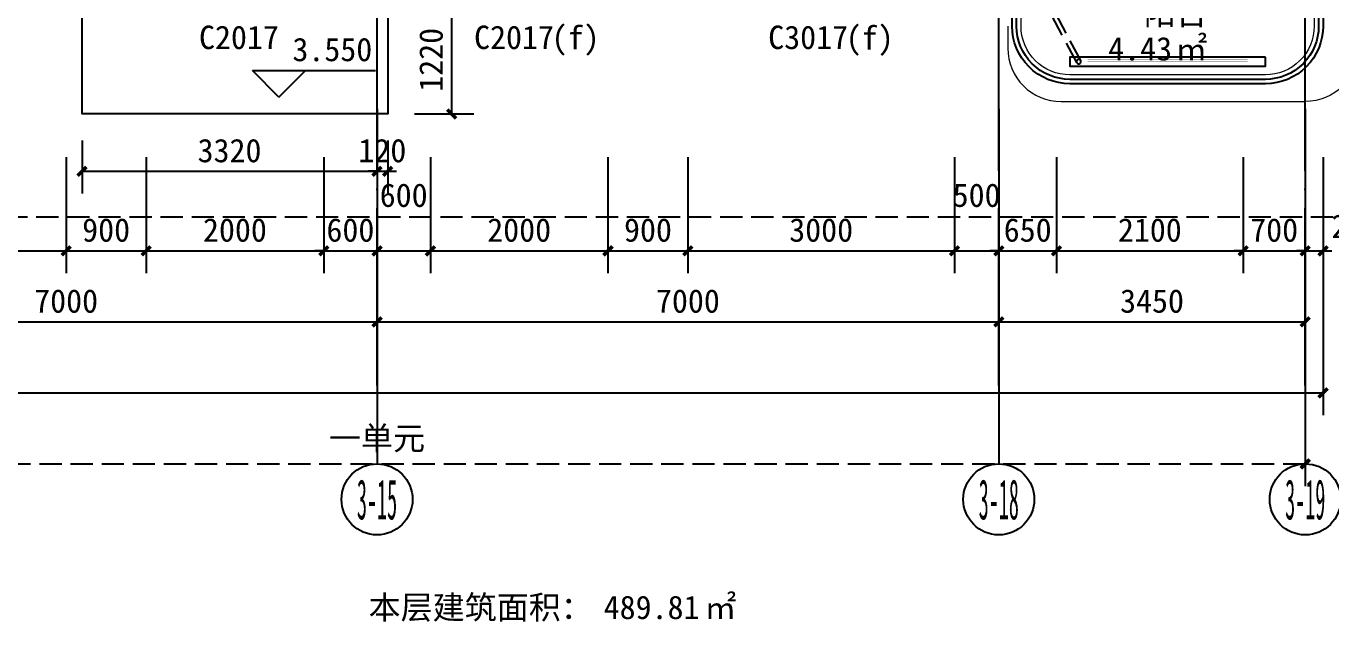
# Model space of a CAD drawing. Extents: x -46233 to 84150, y 109350 to 390860.
# Drawn here: x 35202 to 49892, y 139438 to 146150 of the extents above; entities that cross this region are included whole.
import ezdxf
from ezdxf.enums import TextEntityAlignment as Align

# ---------------------------------------------------------------- set-up
doc = ezdxf.new("R2010")
doc.units = 0
doc.header["$LTSCALE"] = 1000
doc.header["$MEASUREMENT"] = 0
for name, pattern in [('3#-轴线$1$DOTE', [2.42, 2, -0.2, 0.02, -0.2]), ('3#楼二层线脚$0$DASH', [0.35, 0.25, -0.1]), ('3#楼二层线脚$0$DOTE', [2.42, 2, -0.2, 0.02, -0.2]), ('DASH', [0.35, 0.25, -0.1])]:
    doc.linetypes.add(name, pattern=pattern)
doc.layers.get('Defpoints').update_dxf_attribs({"color": 4, "linetype": 'DASH'})
for name, color, linetype in [('120-MC编号-偶反$0$$1$A-ANNO-TEXT', 255, 'Continuous'), ('120-MC编号-偶反$0$$3$A-ANNO-TEXT', 255, 'Continuous'), ('120-MC编号-偶反$0$$5$A-ANNO-TEXT', 255, 'Continuous'), ('125-MC编号-偶反$0$A-ANNO-TEXT', 255, 'Continuous'), ('3#-轴号$0$A-ANNO-AXIS-CIRC', 3, 'Continuous'), ('3#-轴号$0$A-ANNO-AXIS-TEXT', 7, 'Continuous'), ('3#-轴号$0$A-ANNO-DIMS', 3, 'Continuous'), ('3#-轴线$1$A-ANNO-DOTE', 10, '3#-轴线$1$DOTE'), ('3#楼二层线脚$0$1#2#住宅楼 平面图$0$A-00-HX-113-wall-01Y$0$HRAL', 31, 'Continuous'), ('3#楼二层线脚$0$1#2#住宅楼 平面图$0$A-00-HX-113-wall-01Y$0$SUPF', 151, 'Continuous'), ('3#楼二层线脚$0$A-FLOR-OVHD', 171, '3#楼二层线脚$0$DASH'), ('3#楼二层线脚$0$A-FLOR-UNDR', 177, 'Continuous'), ('A-ANNO-DIMS', 3, 'Continuous'), ('A-ANNO-LEVL', 3, 'Continuous'), ('A-ANNO-TEXT', 255, 'Continuous'), ('AXIS_TEXT', 7, 'Continuous')]:
    doc.layers.add(name, color=color, linetype=linetype)
doc.layers.add('3#楼二层线脚$0$1#2#住宅楼 平面图$0$A-00-15-1#-PM-2F$0$00-装饰-看', color=46, linetype='Continuous', lineweight=5)
doc.layers.add('3#楼二层线脚$0$A-00-15-1#-PM-2F$0$00-装饰-看', color=46, linetype='Continuous', lineweight=5)
doc.styles.add('120-MC编号-偶反$0$Standard', font='')
doc.styles.add('125-MC编号-偶反$0$Standard', font='')
doc.styles.add('3#-轴号$0$_TCH_AXIS', font='')
doc.styles.add('3#-轴号$0$_TCH_DIM_T3', font='')
doc.styles.add('_TCH_DIM', font='')
doc.styles.add('_TCH_DIM_T3', font='')
doc.styles.add('COMPLEX', font='COMPLEX')
doc.styles.get("Standard").update_dxf_attribs({"font": ''})
doc.styles.get('120-MC编号-偶反$0$Standard').set_extended_font_data('SimSun')
doc.styles.get('125-MC编号-偶反$0$Standard').set_extended_font_data('SimSun')
doc.styles.get('3#-轴号$0$_TCH_AXIS').set_extended_font_data('SimSun')
doc.styles.get('3#-轴号$0$_TCH_DIM_T3').set_extended_font_data('SimSun')
doc.styles.get('_TCH_DIM').set_extended_font_data('SimSun')
doc.styles.get('_TCH_DIM_T3').set_extended_font_data('SimSun')
doc.styles.get('Standard').set_extended_font_data('SimSun')
doc.dimstyles.new('3#-轴号$0$_TCH_ARCH&&100', dxfattribs={"dimtxt": 264.345992, "dimasz": 100, "dimexe": 250, "dimexo": 300, "dimgap": 100, "dimtad": 1, "dimdec": 0, "dimzin": 0, "dimdsep": 46, "dimtxsty": '3#-轴号$0$_TCH_DIM_T3', "dimblk": '3#-轴号$0$_ArchTick', "dimcen": 0.09, "dimclrt": 7, "dimazin": 2, "dimtfac": 1, "dimtdec": 0, "dimtix": 1, "dimtmove": 2, "dimatfit": 3, "dimfxl": 100, "dimtolj": 1, "dimtzin": 0, "dimarcsym": 0})
doc.dimstyles.new('_TCH_ARCH&&100', dxfattribs={"dimtxt": 264.345992, "dimasz": 100, "dimexe": 250, "dimexo": 300, "dimgap": 100, "dimtad": 1, "dimdec": 0, "dimzin": 0, "dimdsep": 46, "dimtxsty": '_TCH_DIM_T3', "dimblk": 'ARCHTICK', "dimcen": 0.09, "dimclrt": 7, "dimazin": 2, "dimtfac": 1, "dimtdec": 0, "dimtix": 1, "dimtmove": 2, "dimatfit": 3, "dimfxl": 100, "dimtolj": 1, "dimtzin": 0, "dimarcsym": 0})

# ---------------------------------------------------------------- blocks, each defined once
blk = doc.blocks.new('3#-轴线')
at = {"layer": '3#-轴线$1$A-ANNO-DOTE'}
for points in [[(41800, -16100), (41800, 5500)], [(38350, -16100), (38350, -3200)], [(31350, -16100), (31350, -7100)]]:
    blk.add_lwpolyline(points, dxfattribs=at)
blk = doc.blocks.new('_AXISO')
blk.add_circle((0, 0), 0.5)
at = {"layer": 'AXIS_TEXT', "style": 'COMPLEX', "width": 1.041667}
blk.add_attdef('A', text='', height=0.56, dxfattribs=at).set_placement((-0.25, -0.28), (0.25, -0.28), align=Align.FIT)
blk = doc.blocks.new('3#-轴号$0$_ArchTick')
at = {"color": 0, "linetype": 'ByBlock', "const_width": 0.4}
blk.add_lwpolyline([(-0.5, -0.5), (0.5, 0.5)], dxfattribs=at)
blk = doc.blocks.new('*D802')
at = {"layer": '3#-轴号$0$A-ANNO-DIMS', "color": 0, "lineweight": -2, "transparency": 16777216}
for p, q in [((24350, -15882), (24350, -16632)), ((31350, -15882), (31350, -16632)), ((24350, -16382), (31350, -16382))]:
    blk.add_line(p, q, dxfattribs=at)
at = {"layer": 'Defpoints', "color": 0, "transparency": 16777216}
for p in [(24350, -15582), (31350, -15582), (31350, -16382)]:
    blk.add_point(p, dxfattribs=at)
at = {"layer": '3#-轴号$0$A-ANNO-DIMS', "color": 0, "lineweight": -2, "transparency": 16777216, "xscale": 100, "yscale": 100, "zscale": 100, "rotation": 180}
blk.add_blockref('3#-轴号$0$_ArchTick', (24350, -16382), dxfattribs=at)
at = {"layer": '3#-轴号$0$A-ANNO-DIMS', "color": 0, "lineweight": -2, "transparency": 16777216, "xscale": 100, "yscale": 100, "zscale": 100}
blk.add_blockref('3#-轴号$0$_ArchTick', (31350, -16382), dxfattribs=at)
at = {"layer": '3#-轴号$0$A-ANNO-DIMS', "color": 7, "transparency": 16777216, "insert": (27850, -16149), "char_height": 264.3, "attachment_point": 5, "style": '3#-轴号$0$_TCH_DIM_T3'}
blk.add_mtext('\\A1;7000', dxfattribs=at)
blk = doc.blocks.new('*D803')
at = {"layer": '3#-轴号$0$A-ANNO-DIMS', "color": 0, "lineweight": -2, "transparency": 16777216}
for p, q in [((31350, -15882), (31350, -16632)), ((38350, -15882), (38350, -16632)), ((31350, -16382), (38350, -16382))]:
    blk.add_line(p, q, dxfattribs=at)
at = {"layer": 'Defpoints', "color": 0, "transparency": 16777216}
for p in [(31350, -15582), (38350, -15582), (38350, -16382)]:
    blk.add_point(p, dxfattribs=at)
at = {"layer": '3#-轴号$0$A-ANNO-DIMS', "color": 0, "lineweight": -2, "transparency": 16777216, "xscale": 100, "yscale": 100, "zscale": 100, "rotation": 180}
blk.add_blockref('3#-轴号$0$_ArchTick', (31350, -16382), dxfattribs=at)
at = {"layer": '3#-轴号$0$A-ANNO-DIMS', "color": 0, "lineweight": -2, "transparency": 16777216, "xscale": 100, "yscale": 100, "zscale": 100}
blk.add_blockref('3#-轴号$0$_ArchTick', (38350, -16382), dxfattribs=at)
at = {"layer": '3#-轴号$0$A-ANNO-DIMS', "color": 7, "transparency": 16777216, "insert": (34850, -16149), "char_height": 264.3, "attachment_point": 5, "style": '3#-轴号$0$_TCH_DIM_T3'}
blk.add_mtext('\\A1;7000', dxfattribs=at)
blk = doc.blocks.new('*D804')
at = {"layer": '3#-轴号$0$A-ANNO-DIMS', "color": 0, "lineweight": -2, "transparency": 16777216}
for p, q in [((38350, -15882), (38350, -16632)), ((41800, -15882), (41800, -16632)), ((38350, -16382), (41800, -16382))]:
    blk.add_line(p, q, dxfattribs=at)
at = {"layer": 'Defpoints', "color": 0, "transparency": 16777216}
for p in [(38350, -15582), (41800, -15582), (41800, -16382)]:
    blk.add_point(p, dxfattribs=at)
at = {"layer": '3#-轴号$0$A-ANNO-DIMS', "color": 0, "lineweight": -2, "transparency": 16777216, "xscale": 100, "yscale": 100, "zscale": 100, "rotation": 180}
blk.add_blockref('3#-轴号$0$_ArchTick', (38350, -16382), dxfattribs=at)
at = {"layer": '3#-轴号$0$A-ANNO-DIMS', "color": 0, "lineweight": -2, "transparency": 16777216, "xscale": 100, "yscale": 100, "zscale": 100}
blk.add_blockref('3#-轴号$0$_ArchTick', (41800, -16382), dxfattribs=at)
at = {"layer": '3#-轴号$0$A-ANNO-DIMS', "color": 7, "transparency": 16777216, "insert": (40075, -16149), "char_height": 264.3, "attachment_point": 5, "style": '3#-轴号$0$_TCH_DIM_T3'}
blk.add_mtext('\\A1;3450', dxfattribs=at)
blk = doc.blocks.new('120-MC编号-偶反')
at = {"layer": '120-MC编号-偶反$0$$1$A-ANNO-TEXT', "color": 2, "style": '120-MC编号-偶反$0$Standard'}
for s, p in [('MLC1823', (-8683, 7623, 0)), ('C1214', (-5909, 7623, 0)), ('C1517', (-3708, 7623, 0)), ('C0414', (-10321, 2328, 0)), ('MLC2123', (-9284, -4542, 0)), ('C3017', (-5315, -5209, 0)), ('C2017', (-2004, -5209, 0))]:
    blk.add_text(s, height=264.3, dxfattribs=at).set_placement(p)
blk.add_text('C0714', height=264.3, rotation=90, dxfattribs=at).set_placement((-9846, 2916, 0))
at = {"layer": '120-MC编号-偶反$0$$3$A-ANNO-TEXT', "color": 2, "style": '120-MC编号-偶反$0$Standard'}
blk.add_text('HM1123', height=264.3, dxfattribs=at).set_placement((-2587, 1888))
for s, p in [('M1023', (-3184, -647)), ('M0823', (-2041, -1335))]:
    blk.add_text(s, height=264.3, rotation=90, dxfattribs=at).set_placement(p)
at = {"layer": '120-MC编号-偶反$0$$5$A-ANNO-TEXT', "color": 2, "style": '120-MC编号-偶反$0$Standard'}
for s, p in [('M1023', (-7840, 3498)), ('TLM2223', (-6273, 3498)), ('M1023', (-4248, 3498)), ('M0923', (-8869, -106))]:
    blk.add_text(s, height=264.3, dxfattribs=at).set_placement(p)
for s, p in [('M0923', (-7557, 2496)), ('M1023', (-6444, -886))]:
    blk.add_text(s, height=264.3, rotation=90, dxfattribs=at).set_placement(p)
blk = doc.blocks.new('*U240')
at = {"layer": '3#楼二层线脚$0$A-FLOR-UNDR'}
blk.add_lwpolyline([(0, 0), (2200, 0), (2200, -100), (0, -100)], close=True, dxfattribs=at)
at = {"layer": '3#楼二层线脚$0$A-FLOR-UNDR', "const_width": 2}
for points in [[(200, -30), (2000, -30)], [(200, -50), (2000, -50)], [(2000, -70), (200, -70)]]:
    blk.add_lwpolyline(points, dxfattribs=at)
blk = doc.blocks.new('3#楼二层线脚')
at = {"layer": '3#楼二层线脚$0$1#2#住宅楼 平面图$0$A-00-15-1#-PM-2F$0$00-装饰-看'}
for points in [[(-10550, -4300), (-10551, -4950, 0.414245), (-10001, -5500), (-7800, -5500, 0.414214), (-7250, -4950), (-7250, -4300)], [(-7101, -4950), (-7101, -5200, -0.414214), (-7701, -5800), (-9678, -5800)]]:
    blk.add_lwpolyline(points, format="xyb", dxfattribs=at)
at = {"layer": '3#楼二层线脚$0$1#2#住宅楼 平面图$0$A-00-HX-113-wall-01Y$0$HRAL'}
blk.add_lwpolyline([(-120, -4850), (-120, -5940), (3320, -5940), (3320, -4850)], dxfattribs=at)
at = {"layer": '3#楼二层线脚$0$1#2#住宅楼 平面图$0$A-00-HX-113-wall-01Y$0$SUPF'}
for points in [[(-10650, -4300), (-10651, -4950, 0.414245), (-10001, -5600), (-7800, -5600, 0.414214), (-7150, -4950), (-7150, -4300)], [(-10600, -4300), (-10601, -4950, 0.414245), (-10001, -5550), (-7800, -5550, 0.414214), (-7200, -4950), (-7200, -4300)]]:
    blk.add_lwpolyline(points, format="xyb", dxfattribs=at)
at = {"layer": '3#楼二层线脚$0$A-00-15-1#-PM-2F$0$00-装饰-看', "linetype": 'ByBlock'}
blk.add_line((-9677, -5800), (-10450, -5800), dxfattribs=at)
blk.add_arc((-10450, -5200), 600, 179.9996, 270, dxfattribs=at)
at = {"layer": '3#楼二层线脚$0$A-FLOR-OVHD'}
for points in [[(-7922, -5338), (-7466, -4475), (-7043, -4475)], [(-7878, -5362), (-7436, -4525), (-7043, -4525)]]:
    blk.add_lwpolyline(points, dxfattribs=at)
blk.add_circle((-7900, -5350), 25, dxfattribs=at)
at = {"linetype": '3#楼二层线脚$0$DOTE'}
blk.add_blockref('*U240', (-10001, -5300), dxfattribs=at)
blk = doc.blocks.new('125-MC编号-偶反')
at = {"layer": '125-MC编号-偶反$0$A-ANNO-TEXT', "color": 2, "style": '125-MC编号-偶反$0$Standard'}
for s, p in [('C1517', (2885, 7623, 0)), ('C1214', (5276, 7623, 0)), ('MLC2123', (7975, 7623, 0)), ('M1023', (3546, 3498)), ('TLM2323', (4968, 3498)), ('M1023', (7250, 3498)), ('HM1123', (1457, 1888)), ('M0923', (7950, 96)), ('MLC2123', (7986, -4542, 0)), ('C2017', (1093, -5209, 0)), ('C3017', (4404, -5209, 0))]:
    blk.add_text(s, height=264.3, dxfattribs=at).set_placement(p)
for s, p in [('C0714', (11237, 3125, 0)), ('M0923', (8241, 2496)), ('C0714', (11237, 1100, 0)), ('M1023', (3534, -647)), ('M1023', (6903, -647)), ('M0823', (2391, -1335))]:
    blk.add_text(s, height=264.3, rotation=90, dxfattribs=at).set_placement(p)
blk = doc.blocks.new('gertgft')
at = {"layer": 'A-ANNO-TEXT', "color": 1}
for p in [(-1207, -523), (-8485, -1213), (-5173, -1215)]:
    blk.add_text('(f)', height=264.3, dxfattribs=at).set_placement(p)
blk = doc.blocks.new('bhgbgf')
for name, p in [('125-MC编号-偶反', (0, 0)), ('gertgft', (10450, -4000))]:
    blk.add_blockref(name, p)
blk = doc.blocks.new('_ArchTick')
at = {"color": 0, "linetype": 'ByBlock', "const_width": 0.4}
blk.add_lwpolyline([(-0.5, -0.5), (0.5, 0.5)], dxfattribs=at)
blk = doc.blocks.new('*D270')
at = {"layer": 'A-ANNO-DIMS', "color": 0, "lineweight": -2, "transparency": 16777216}
for p, q in [((35832, 144860), (35832, 144264)), ((39153, 144860), (39153, 144264)), ((35832, 144514), (39153, 144514))]:
    blk.add_line(p, q, dxfattribs=at)
at = {"layer": 'Defpoints', "color": 0, "transparency": 16777216}
for p in [(35832, 145160), (39153, 145160), (39153, 144514)]:
    blk.add_point(p, dxfattribs=at)
at = {"layer": 'A-ANNO-DIMS', "color": 0, "lineweight": -2, "transparency": 16777216, "xscale": 100, "yscale": 100, "zscale": 100, "rotation": 180}
blk.add_blockref('_ArchTick', (35832, 144514), dxfattribs=at)
at = {"layer": 'A-ANNO-DIMS', "color": 0, "lineweight": -2, "transparency": 16777216, "xscale": 100, "yscale": 100, "zscale": 100}
blk.add_blockref('_ArchTick', (39153, 144514), dxfattribs=at)
at = {"layer": 'A-ANNO-DIMS', "color": 7, "transparency": 16777216, "insert": (37492, 144746), "char_height": 264.3, "attachment_point": 5, "style": '_TCH_DIM_T3'}
blk.add_mtext('\\A1;3320', dxfattribs=at)
blk = doc.blocks.new('*D271')
at = {"layer": 'A-ANNO-DIMS', "color": 0, "lineweight": -2, "transparency": 16777216}
for p, q in [((39153, 144860), (39153, 144264)), ((39273, 144860), (39273, 144264)), ((39153, 144514), (39053, 144514)), ((39153, 144514), (39273, 144514)), ((39273, 144514), (39373, 144514))]:
    blk.add_line(p, q, dxfattribs=at)
at = {"layer": 'Defpoints', "color": 0, "transparency": 16777216}
for p in [(39153, 145160), (39273, 145160), (39273, 144514)]:
    blk.add_point(p, dxfattribs=at)
at = {"layer": 'A-ANNO-DIMS', "color": 0, "lineweight": -2, "transparency": 16777216, "xscale": 100, "yscale": 100, "zscale": 100}
blk.add_blockref('_ArchTick', (39153, 144514), dxfattribs=at)
at = {"layer": 'A-ANNO-DIMS', "color": 0, "lineweight": -2, "transparency": 16777216, "xscale": 100, "yscale": 100, "zscale": 100, "rotation": 180}
blk.add_blockref('_ArchTick', (39273, 144514), dxfattribs=at)
at = {"layer": 'A-ANNO-DIMS', "color": 7, "transparency": 16777216, "insert": (39213, 144746), "char_height": 264.3, "attachment_point": 5, "style": '_TCH_DIM_T3'}
blk.add_mtext('\\A1;120', dxfattribs=at)
blk = doc.blocks.new('*D272')
at = {"layer": 'A-ANNO-DIMS', "color": 0, "lineweight": -2, "transparency": 16777216}
for p, q in [((39573, 146380), (40244, 146380)), ((39994, 145160), (39994, 146380)), ((39573, 145160), (40244, 145160))]:
    blk.add_line(p, q, dxfattribs=at)
at = {"layer": 'Defpoints', "color": 0, "transparency": 16777216}
for p in [(39273, 146380), (39994, 146380), (39273, 145160)]:
    blk.add_point(p, dxfattribs=at)
at = {"layer": 'A-ANNO-DIMS', "color": 0, "lineweight": -2, "transparency": 16777216, "xscale": 100, "yscale": 100, "zscale": 100}
for p, rotation in [((39994, 146380), 90), ((39994, 145160), 270)]:
    blk.add_blockref('_ArchTick', p, dxfattribs=dict(at, rotation=rotation))
at = {"layer": 'A-ANNO-DIMS', "color": 7, "transparency": 16777216, "insert": (39762, 145770), "char_height": 264.3, "attachment_point": 5, "rotation": 90, "style": '_TCH_DIM_T3'}
blk.add_mtext('\\A1;1220', dxfattribs=at)
blk = doc.blocks.new('*D323')
at = {"layer": 'A-ANNO-DIMS', "color": 0, "linetype": 'DASH', "lineweight": -2, "transparency": 16777216}
for p, q in [((28703, 142252), (28703, 140968)), ((49603, 142252), (49603, 140968)), ((28703, 141218), (49603, 141218))]:
    blk.add_line(p, q, dxfattribs=at)
at = {"layer": 'Defpoints', "color": 0, "linetype": 'DASH', "transparency": 16777216}
for p in [(28703, 142552), (49603, 142552), (49603, 141218)]:
    blk.add_point(p, dxfattribs=at)
at = {"layer": 'A-ANNO-DIMS', "color": 0, "linetype": 'DASH', "lineweight": -2, "transparency": 16777216, "xscale": 100, "yscale": 100, "zscale": 100, "rotation": 180}
blk.add_blockref('_ArchTick', (28703, 141218), dxfattribs=at)
at = {"layer": 'A-ANNO-DIMS', "color": 0, "linetype": 'DASH', "lineweight": -2, "transparency": 16777216, "xscale": 100, "yscale": 100, "zscale": 100}
blk.add_blockref('_ArchTick', (49603, 141218), dxfattribs=at)
at = {"layer": 'A-ANNO-DIMS', "color": 7, "linetype": 'DASH', "transparency": 16777216, "insert": (39153, 141493), "char_height": 264.3, "attachment_point": 5, "style": '_TCH_DIM_T3'}
blk.add_mtext('\\A1;一单元', dxfattribs=at)
blk = doc.blocks.new('*D677')
at = {"layer": 'A-ANNO-DIMS', "color": 0, "lineweight": -2, "transparency": 16777216}
for p, q in [((7603, 144674), (7603, 141768)), ((49803, 144674), (49803, 141768)), ((7603, 142018), (49803, 142018))]:
    blk.add_line(p, q, dxfattribs=at)
at = {"layer": 'Defpoints', "color": 0, "transparency": 16777216}
for p in [(7603, 144974), (49803, 144974), (49803, 142018)]:
    blk.add_point(p, dxfattribs=at)
at = {"layer": 'A-ANNO-DIMS', "color": 0, "lineweight": -2, "transparency": 16777216, "xscale": 100, "yscale": 100, "zscale": 100, "rotation": 180}
blk.add_blockref('_ArchTick', (7603, 142018), dxfattribs=at)
at = {"layer": 'A-ANNO-DIMS', "color": 0, "lineweight": -2, "transparency": 16777216, "xscale": 100, "yscale": 100, "zscale": 100}
blk.add_blockref('_ArchTick', (49803, 142018), dxfattribs=at)
at = {"layer": 'A-ANNO-DIMS', "color": 7, "transparency": 16777216, "insert": (28703, 142251), "char_height": 264.3, "attachment_point": 5, "style": '_TCH_DIM_T3'}
blk.add_mtext('\\A1;42200', dxfattribs=at)
blk = doc.blocks.new('*D699')
at = {"layer": 'A-ANNO-DIMS', "color": 0, "lineweight": -2, "transparency": 16777216}
for p, q in [((32653, 144674), (32653, 143368)), ((35653, 144674), (35653, 143368)), ((32653, 143618), (35653, 143618))]:
    blk.add_line(p, q, dxfattribs=at)
at = {"layer": 'Defpoints', "color": 0, "transparency": 16777216}
for p in [(32653, 144974), (35653, 144974), (35653, 143618)]:
    blk.add_point(p, dxfattribs=at)
at = {"layer": 'A-ANNO-DIMS', "color": 0, "lineweight": -2, "transparency": 16777216, "xscale": 100, "yscale": 100, "zscale": 100, "rotation": 180}
blk.add_blockref('_ArchTick', (32653, 143618), dxfattribs=at)
at = {"layer": 'A-ANNO-DIMS', "color": 0, "lineweight": -2, "transparency": 16777216, "xscale": 100, "yscale": 100, "zscale": 100}
blk.add_blockref('_ArchTick', (35653, 143618), dxfattribs=at)
at = {"layer": 'A-ANNO-DIMS', "color": 7, "transparency": 16777216, "insert": (34153, 143851), "char_height": 264.3, "attachment_point": 5, "style": '_TCH_DIM_T3'}
blk.add_mtext('\\A1;3000', dxfattribs=at)
blk = doc.blocks.new('*D700')
at = {"layer": 'A-ANNO-DIMS', "color": 0, "lineweight": -2, "transparency": 16777216}
for p, q in [((35653, 144674), (35653, 143368)), ((36553, 144674), (36553, 143368)), ((35653, 143618), (36553, 143618))]:
    blk.add_line(p, q, dxfattribs=at)
at = {"layer": 'Defpoints', "color": 0, "transparency": 16777216}
for p in [(35653, 144974), (36553, 144974), (36553, 143618)]:
    blk.add_point(p, dxfattribs=at)
at = {"layer": 'A-ANNO-DIMS', "color": 0, "lineweight": -2, "transparency": 16777216, "xscale": 100, "yscale": 100, "zscale": 100, "rotation": 180}
blk.add_blockref('_ArchTick', (35653, 143618), dxfattribs=at)
at = {"layer": 'A-ANNO-DIMS', "color": 0, "lineweight": -2, "transparency": 16777216, "xscale": 100, "yscale": 100, "zscale": 100}
blk.add_blockref('_ArchTick', (36553, 143618), dxfattribs=at)
at = {"layer": 'A-ANNO-DIMS', "color": 7, "transparency": 16777216, "insert": (36103, 143851), "char_height": 264.3, "attachment_point": 5, "style": '_TCH_DIM_T3'}
blk.add_mtext('\\A1;900', dxfattribs=at)
blk = doc.blocks.new('*D701')
at = {"layer": 'A-ANNO-DIMS', "color": 0, "lineweight": -2, "transparency": 16777216}
for p, q in [((36553, 144674), (36553, 143368)), ((38553, 144674), (38553, 143368)), ((36553, 143618), (38553, 143618))]:
    blk.add_line(p, q, dxfattribs=at)
at = {"layer": 'Defpoints', "color": 0, "transparency": 16777216}
for p in [(36553, 144974), (38553, 144974), (38553, 143618)]:
    blk.add_point(p, dxfattribs=at)
at = {"layer": 'A-ANNO-DIMS', "color": 0, "lineweight": -2, "transparency": 16777216, "xscale": 100, "yscale": 100, "zscale": 100, "rotation": 180}
blk.add_blockref('_ArchTick', (36553, 143618), dxfattribs=at)
at = {"layer": 'A-ANNO-DIMS', "color": 0, "lineweight": -2, "transparency": 16777216, "xscale": 100, "yscale": 100, "zscale": 100}
blk.add_blockref('_ArchTick', (38553, 143618), dxfattribs=at)
at = {"layer": 'A-ANNO-DIMS', "color": 7, "transparency": 16777216, "insert": (37553, 143851), "char_height": 264.3, "attachment_point": 5, "style": '_TCH_DIM_T3'}
blk.add_mtext('\\A1;2000', dxfattribs=at)
blk = doc.blocks.new('*D702')
at = {"layer": 'A-ANNO-DIMS', "color": 0, "lineweight": -2, "transparency": 16777216}
for p, q in [((38553, 144674), (38553, 143368)), ((39153, 144674), (39153, 143368)), ((38553, 143618), (38453, 143618)), ((38553, 143618), (39153, 143618)), ((39153, 143618), (39253, 143618))]:
    blk.add_line(p, q, dxfattribs=at)
at = {"layer": 'Defpoints', "color": 0, "transparency": 16777216}
for p in [(38553, 144974), (39153, 144974), (39153, 143618)]:
    blk.add_point(p, dxfattribs=at)
at = {"layer": 'A-ANNO-DIMS', "color": 0, "lineweight": -2, "transparency": 16777216, "xscale": 100, "yscale": 100, "zscale": 100}
blk.add_blockref('_ArchTick', (38553, 143618), dxfattribs=at)
at = {"layer": 'A-ANNO-DIMS', "color": 0, "lineweight": -2, "transparency": 16777216, "xscale": 100, "yscale": 100, "zscale": 100, "rotation": 180}
blk.add_blockref('_ArchTick', (39153, 143618), dxfattribs=at)
at = {"layer": 'A-ANNO-DIMS', "color": 7, "transparency": 16777216, "insert": (38853, 143851), "char_height": 264.3, "attachment_point": 5, "style": '_TCH_DIM_T3'}
blk.add_mtext('\\A1;600', dxfattribs=at)
blk = doc.blocks.new('*D703')
at = {"layer": 'A-ANNO-DIMS', "color": 0, "lineweight": -2, "transparency": 16777216}
for p, q in [((39153, 144674), (39153, 143368)), ((39753, 144674), (39753, 143368)), ((39153, 143618), (39753, 143618))]:
    blk.add_line(p, q, dxfattribs=at)
at = {"layer": 'Defpoints', "color": 0, "transparency": 16777216}
for p in [(39153, 144974), (39753, 144974), (39753, 143618)]:
    blk.add_point(p, dxfattribs=at)
at = {"layer": 'A-ANNO-DIMS', "color": 0, "lineweight": -2, "transparency": 16777216, "xscale": 100, "yscale": 100, "zscale": 100, "rotation": 180}
blk.add_blockref('_ArchTick', (39153, 143618), dxfattribs=at)
at = {"layer": 'A-ANNO-DIMS', "color": 0, "lineweight": -2, "transparency": 16777216, "xscale": 100, "yscale": 100, "zscale": 100}
blk.add_blockref('_ArchTick', (39753, 143618), dxfattribs=at)
at = {"layer": 'A-ANNO-DIMS', "color": 7, "transparency": 16777216, "insert": (39453, 144243), "char_height": 264.3, "attachment_point": 5, "style": '_TCH_DIM_T3'}
blk.add_mtext('\\A1;600', dxfattribs=at)
blk = doc.blocks.new('*D704')
at = {"layer": 'A-ANNO-DIMS', "color": 0, "lineweight": -2, "transparency": 16777216}
for p, q in [((39753, 144674), (39753, 143368)), ((41753, 144674), (41753, 143368)), ((39753, 143618), (41753, 143618))]:
    blk.add_line(p, q, dxfattribs=at)
at = {"layer": 'Defpoints', "color": 0, "transparency": 16777216}
for p in [(39753, 144974), (41753, 144974), (41753, 143618)]:
    blk.add_point(p, dxfattribs=at)
at = {"layer": 'A-ANNO-DIMS', "color": 0, "lineweight": -2, "transparency": 16777216, "xscale": 100, "yscale": 100, "zscale": 100, "rotation": 180}
blk.add_blockref('_ArchTick', (39753, 143618), dxfattribs=at)
at = {"layer": 'A-ANNO-DIMS', "color": 0, "lineweight": -2, "transparency": 16777216, "xscale": 100, "yscale": 100, "zscale": 100}
blk.add_blockref('_ArchTick', (41753, 143618), dxfattribs=at)
at = {"layer": 'A-ANNO-DIMS', "color": 7, "transparency": 16777216, "insert": (40753, 143851), "char_height": 264.3, "attachment_point": 5, "style": '_TCH_DIM_T3'}
blk.add_mtext('\\A1;2000', dxfattribs=at)
blk = doc.blocks.new('*D705')
at = {"layer": 'A-ANNO-DIMS', "color": 0, "lineweight": -2, "transparency": 16777216}
for p, q in [((41753, 144674), (41753, 143368)), ((42653, 144674), (42653, 143368)), ((41753, 143618), (42653, 143618))]:
    blk.add_line(p, q, dxfattribs=at)
at = {"layer": 'Defpoints', "color": 0, "transparency": 16777216}
for p in [(41753, 144974), (42653, 144974), (42653, 143618)]:
    blk.add_point(p, dxfattribs=at)
at = {"layer": 'A-ANNO-DIMS', "color": 0, "lineweight": -2, "transparency": 16777216, "xscale": 100, "yscale": 100, "zscale": 100, "rotation": 180}
blk.add_blockref('_ArchTick', (41753, 143618), dxfattribs=at)
at = {"layer": 'A-ANNO-DIMS', "color": 0, "lineweight": -2, "transparency": 16777216, "xscale": 100, "yscale": 100, "zscale": 100}
blk.add_blockref('_ArchTick', (42653, 143618), dxfattribs=at)
at = {"layer": 'A-ANNO-DIMS', "color": 7, "transparency": 16777216, "insert": (42203, 143851), "char_height": 264.3, "attachment_point": 5, "style": '_TCH_DIM_T3'}
blk.add_mtext('\\A1;900', dxfattribs=at)
blk = doc.blocks.new('*D706')
at = {"layer": 'A-ANNO-DIMS', "color": 0, "lineweight": -2, "transparency": 16777216}
for p, q in [((42653, 144674), (42653, 143368)), ((45653, 144674), (45653, 143368)), ((42653, 143618), (45653, 143618))]:
    blk.add_line(p, q, dxfattribs=at)
at = {"layer": 'Defpoints', "color": 0, "transparency": 16777216}
for p in [(42653, 144974), (45653, 144974), (45653, 143618)]:
    blk.add_point(p, dxfattribs=at)
at = {"layer": 'A-ANNO-DIMS', "color": 0, "lineweight": -2, "transparency": 16777216, "xscale": 100, "yscale": 100, "zscale": 100, "rotation": 180}
blk.add_blockref('_ArchTick', (42653, 143618), dxfattribs=at)
at = {"layer": 'A-ANNO-DIMS', "color": 0, "lineweight": -2, "transparency": 16777216, "xscale": 100, "yscale": 100, "zscale": 100}
blk.add_blockref('_ArchTick', (45653, 143618), dxfattribs=at)
at = {"layer": 'A-ANNO-DIMS', "color": 7, "transparency": 16777216, "insert": (44153, 143851), "char_height": 264.3, "attachment_point": 5, "style": '_TCH_DIM_T3'}
blk.add_mtext('\\A1;3000', dxfattribs=at)
blk = doc.blocks.new('*D707')
at = {"layer": 'A-ANNO-DIMS', "color": 0, "lineweight": -2, "transparency": 16777216}
for p, q in [((45653, 144674), (45653, 143368)), ((46153, 144674), (46153, 143368)), ((45653, 143618), (46153, 143618))]:
    blk.add_line(p, q, dxfattribs=at)
at = {"layer": 'Defpoints', "color": 0, "transparency": 16777216}
for p in [(45653, 144974), (46153, 144974), (46153, 143618)]:
    blk.add_point(p, dxfattribs=at)
at = {"layer": 'A-ANNO-DIMS', "color": 0, "lineweight": -2, "transparency": 16777216, "xscale": 100, "yscale": 100, "zscale": 100, "rotation": 180}
blk.add_blockref('_ArchTick', (45653, 143618), dxfattribs=at)
at = {"layer": 'A-ANNO-DIMS', "color": 0, "lineweight": -2, "transparency": 16777216, "xscale": 100, "yscale": 100, "zscale": 100}
blk.add_blockref('_ArchTick', (46153, 143618), dxfattribs=at)
at = {"layer": 'A-ANNO-DIMS', "color": 7, "transparency": 16777216, "insert": (45903, 144243), "char_height": 264.3, "attachment_point": 5, "style": '_TCH_DIM_T3'}
blk.add_mtext('\\A1;500', dxfattribs=at)
blk = doc.blocks.new('*D708')
at = {"layer": 'A-ANNO-DIMS', "color": 0, "lineweight": -2, "transparency": 16777216}
for p, q in [((46153, 144674), (46153, 143368)), ((46803, 144674), (46803, 143368)), ((46153, 143618), (46053, 143618)), ((46153, 143618), (46803, 143618)), ((46803, 143618), (46903, 143618))]:
    blk.add_line(p, q, dxfattribs=at)
at = {"layer": 'Defpoints', "color": 0, "transparency": 16777216}
for p in [(46153, 144974), (46803, 144974), (46803, 143618)]:
    blk.add_point(p, dxfattribs=at)
at = {"layer": 'A-ANNO-DIMS', "color": 0, "lineweight": -2, "transparency": 16777216, "xscale": 100, "yscale": 100, "zscale": 100}
blk.add_blockref('_ArchTick', (46153, 143618), dxfattribs=at)
at = {"layer": 'A-ANNO-DIMS', "color": 0, "lineweight": -2, "transparency": 16777216, "xscale": 100, "yscale": 100, "zscale": 100, "rotation": 180}
blk.add_blockref('_ArchTick', (46803, 143618), dxfattribs=at)
at = {"layer": 'A-ANNO-DIMS', "color": 7, "transparency": 16777216, "insert": (46478, 143851), "char_height": 264.3, "attachment_point": 5, "style": '_TCH_DIM_T3'}
blk.add_mtext('\\A1;650', dxfattribs=at)
blk = doc.blocks.new('*D709')
at = {"layer": 'A-ANNO-DIMS', "color": 0, "lineweight": -2, "transparency": 16777216}
for p, q in [((46803, 144674), (46803, 143368)), ((48903, 144674), (48903, 143368)), ((46803, 143618), (48903, 143618))]:
    blk.add_line(p, q, dxfattribs=at)
at = {"layer": 'Defpoints', "color": 0, "transparency": 16777216}
for p in [(46803, 144974), (48903, 144974), (48903, 143618)]:
    blk.add_point(p, dxfattribs=at)
at = {"layer": 'A-ANNO-DIMS', "color": 0, "lineweight": -2, "transparency": 16777216, "xscale": 100, "yscale": 100, "zscale": 100, "rotation": 180}
blk.add_blockref('_ArchTick', (46803, 143618), dxfattribs=at)
at = {"layer": 'A-ANNO-DIMS', "color": 0, "lineweight": -2, "transparency": 16777216, "xscale": 100, "yscale": 100, "zscale": 100}
blk.add_blockref('_ArchTick', (48903, 143618), dxfattribs=at)
at = {"layer": 'A-ANNO-DIMS', "color": 7, "transparency": 16777216, "insert": (47853, 143851), "char_height": 264.3, "attachment_point": 5, "style": '_TCH_DIM_T3'}
blk.add_mtext('\\A1;2100', dxfattribs=at)
blk = doc.blocks.new('*D710')
at = {"layer": 'A-ANNO-DIMS', "color": 0, "lineweight": -2, "transparency": 16777216}
for p, q in [((48903, 144674), (48903, 143368)), ((49603, 144674), (49603, 143368)), ((48903, 143618), (48803, 143618)), ((48903, 143618), (49603, 143618)), ((49603, 143618), (49703, 143618))]:
    blk.add_line(p, q, dxfattribs=at)
at = {"layer": 'Defpoints', "color": 0, "transparency": 16777216}
for p in [(48903, 144974), (49603, 144974), (49603, 143618)]:
    blk.add_point(p, dxfattribs=at)
at = {"layer": 'A-ANNO-DIMS', "color": 0, "lineweight": -2, "transparency": 16777216, "xscale": 100, "yscale": 100, "zscale": 100}
blk.add_blockref('_ArchTick', (48903, 143618), dxfattribs=at)
at = {"layer": 'A-ANNO-DIMS', "color": 0, "lineweight": -2, "transparency": 16777216, "xscale": 100, "yscale": 100, "zscale": 100, "rotation": 180}
blk.add_blockref('_ArchTick', (49603, 143618), dxfattribs=at)
at = {"layer": 'A-ANNO-DIMS', "color": 7, "transparency": 16777216, "insert": (49253, 143851), "char_height": 264.3, "attachment_point": 5, "style": '_TCH_DIM_T3'}
blk.add_mtext('\\A1;700', dxfattribs=at)
blk = doc.blocks.new('*D711')
at = {"layer": 'A-ANNO-DIMS', "color": 0, "lineweight": -2, "transparency": 16777216}
for p, q in [((49603, 144674), (49603, 143368)), ((49803, 144674), (49803, 143368)), ((49603, 143618), (49503, 143618)), ((49603, 143618), (49803, 143618)), ((49803, 143618), (49903, 143618))]:
    blk.add_line(p, q, dxfattribs=at)
at = {"layer": 'Defpoints', "color": 0, "transparency": 16777216}
for p in [(49603, 144974), (49803, 144974), (49803, 143618)]:
    blk.add_point(p, dxfattribs=at)
at = {"layer": 'A-ANNO-DIMS', "color": 0, "lineweight": -2, "transparency": 16777216, "xscale": 100, "yscale": 100, "zscale": 100}
blk.add_blockref('_ArchTick', (49603, 143618), dxfattribs=at)
at = {"layer": 'A-ANNO-DIMS', "color": 0, "lineweight": -2, "transparency": 16777216, "xscale": 100, "yscale": 100, "zscale": 100, "rotation": 180}
blk.add_blockref('_ArchTick', (49803, 143618), dxfattribs=at)
at = {"layer": 'A-ANNO-DIMS', "color": 7, "transparency": 16777216, "insert": (50167, 143893), "char_height": 264.3, "attachment_point": 5, "style": '_TCH_DIM_T3'}
blk.add_mtext('\\A1;200', dxfattribs=at)
blk = doc.blocks.new('3#-轴号')
at = {"layer": '3#-轴号$0$A-ANNO-AXIS-CIRC'}
for p, q in [((31350, -13981.5), (31350, -17981.5)), ((38350, -13981.5), (38350, -17981.5)), ((41800, -13981.5), (41800, -17981.5))]:
    blk.add_line(p, q, dxfattribs=at)
at = {"layer": 'Defpoints'}
blk.add_lwpolyline([(-2360.1, 4492.7), (44213.5, 4492.7), (44213.5, -15203.4), (-2360.1, -15203.4)], close=True, dxfattribs=at)
at = {"layer": '3#-轴号$0$A-ANNO-AXIS-CIRC'}
ref = blk.add_blockref('_AXISO', (31350, -18381.5), dxfattribs=dict(at, xscale=800, yscale=800, zscale=800))
ref.add_attrib('A', '3-15', dxfattribs={"layer": '3#-轴号$0$A-ANNO-AXIS-TEXT', "height": 452.55, "style": '3#-轴号$0$_TCH_AXIS', "width": 0.349609}).set_placement((31123.7, -18607.8), (31576.3, -18607.8), align=Align.FIT)
ref = blk.add_blockref('_AXISO', (38350, -18381.5), dxfattribs=dict(at, xscale=800, yscale=800, zscale=800))
ref.add_attrib('A', '3-18', dxfattribs={"layer": '3#-轴号$0$A-ANNO-AXIS-TEXT', "height": 452.55, "style": '3#-轴号$0$_TCH_AXIS', "width": 0.349609}).set_placement((38123.7, -18607.8), (38576.3, -18607.8), align=Align.FIT)
ref = blk.add_blockref('_AXISO', (41800, -18381.5), dxfattribs=dict(at, xscale=800, yscale=800, zscale=800))
ref.add_attrib('A', '3-19', dxfattribs={"layer": '3#-轴号$0$A-ANNO-AXIS-TEXT', "height": 452.55, "style": '3#-轴号$0$_TCH_AXIS', "width": 0.349609}).set_placement((41573.7, -18607.8), (42026.3, -18607.8), align=Align.FIT)
at = {"layer": '3#-轴号$0$A-ANNO-DIMS'}
for p1, p2, picture, middle in [((24350, -15581.5), (31350, -15581.5), '*D802', (27850, -16149.3)), ((31350, -15581.5), (38350, -15581.5), '*D803', (34850, -16149.3)), ((38350, -15581.5), (41800, -15581.5), '*D804', (40075, -16149.3))]:
    dim = blk.add_aligned_dim(p1=p1, p2=p2, distance=-800, dimstyle='3#-轴号$0$_TCH_ARCH&&100', dxfattribs=at)
    dim.commit()
    dim.dimension.update_dxf_attribs({"geometry": picture, "text_midpoint": middle})

msp = doc.modelspace()

# ---------------------------------------------------------------- linework, layer by layer
at = {"layer": 'A-ANNO-LEVL'}
for p, q in [((38049.1, 145349.4), (37749.1, 145649.4)), ((37749.1, 145649.4), (39133.7, 145649.4)), ((38049.1, 145349.4), (38349.1, 145649.4))]:
    msp.add_line(p, q, dxfattribs=at)

# ---------------------------------------------------------------- block references
for name, p in [('3#-轴号', (7802.7, 159200)), ('3#-轴线', (7802.7, 158200)), ('120-MC编号-偶反', (39152.7, 151100)), ('bhgbgf', (39152.7, 151100))]:
    msp.add_blockref(name, p)
at = {"xscale": -1}
msp.add_blockref('3#楼二层线脚', (39152.7, 151100), dxfattribs=at)

# ---------------------------------------------------------------- texts
at = {"layer": 'A-ANNO-TEXT'}
for s, height, p in [('阳台', 264.35, (47784.2, 146163.5)), ('本层建筑面积：', 264.35, (39057.9, 139470.1)), ('489.81', 264.35, (41704.3, 139470.1)), ('㎡', 264.3, (42838.4, 139470.1))]:
    msp.add_text(s, height=height, dxfattribs=at).set_placement(p)
at = {"layer": 'A-ANNO-TEXT', "color": 7, "style": '_TCH_DIM'}
msp.add_text('3.550', height=264.35, dxfattribs=at).set_placement((38199.9, 145754.4))
at = {"layer": 'Defpoints'}
for s, height, p in [('4.43', 264.35, (47384, 145762.8)), ('㎡', 264.3, (48140.1, 145762.8))]:
    msp.add_text(s, height=height, dxfattribs=at).set_placement(p)

# ---------------------------------------------------------------- dimensions: what is measured, and where the dimension line sits
at = {"layer": 'A-ANNO-DIMS'}
for p1, p2, distance, picture, middle in [((39273.1, 145160), (39273.1, 146380), -721.2, '*D272', (39762.2, 145770)), ((35832.2367, 145160.0025), (39152.686, 145160.0025), -646.0725, '*D270', (37492.4614, 144746.103)), ((39152.7, 145160), (39273.1, 145160), -646.1, '*D271', (39212.9, 144746.1)), ((7602.7, 144974.2), (49802.7, 144974.2), -2955.8, '*D677', (28702.7, 142250.7)), ((32652.7, 144974.2), (35652.7, 144974.2), -1355.8, '*D699', (34152.7, 143850.7)), ((35652.7, 144974.2), (36552.7, 144974.2), -1355.8, '*D700', (36102.7, 143850.7)), ((36552.7, 144974.2), (38552.7, 144974.2), -1355.8, '*D701', (37552.7, 143850.7)), ((38552.7, 144974.2), (39152.7, 144974.2), -1355.8, '*D702', (38852.7, 143850.7)), ((39752.7, 144974.2), (41752.7, 144974.2), -1355.8, '*D704', (40752.7, 143850.7)), ((41752.7, 144974.2), (42652.7, 144974.2), -1355.8, '*D705', (42202.7, 143850.7)), ((42652.7, 144974.2), (45652.7, 144974.2), -1355.8, '*D706', (44152.7, 143850.7)), ((46152.7, 144974.2), (46802.7, 144974.2), -1355.8, '*D708', (46477.7, 143850.7)), ((46802.7, 144974.2), (48902.7, 144974.2), -1355.8, '*D709', (47852.7, 143850.7)), ((48902.7, 144974.2), (49602.7, 144974.2), -1355.8, '*D710', (49252.7, 143850.7))]:
    dim = msp.add_aligned_dim(p1=p1, p2=p2, distance=distance, dimstyle='_TCH_ARCH&&100', dxfattribs=at)
    dim.commit()
    dim.dimension.update_dxf_attribs({"geometry": picture, "text_midpoint": middle})
for base, p1, p2, picture, middle in [((39752.7, 143618.5), (39152.7, 144974.2), (39752.7, 144974.2), '*D703', (39452.7, 144243.5)), ((46152.7, 143618.5), (45652.7, 144974.2), (46152.7, 144974.2), '*D707', (45902.7, 144243.5)), ((49802.7, 143618.5), (49602.7, 144974.2), (49802.7, 144974.2), '*D711', (50167, 143893.5))]:
    dim = msp.add_linear_dim(base=base, p1=p1, p2=p2, angle=0, dimstyle='_TCH_ARCH&&100', dxfattribs=at)
    dim.commit()
    dim.dimension.update_dxf_attribs({"geometry": picture, "text_midpoint": middle, "dimtype": 129})
at = {"layer": 'A-ANNO-DIMS', "linetype": 'DASH'}
dim = msp.add_aligned_dim(p1=(28702.7, 142552), p2=(49602.7, 142552), distance=-1333.5, text='一单元', dimstyle='_TCH_ARCH&&100', dxfattribs=at)
dim.commit()
dim.dimension.update_dxf_attribs({"geometry": '*D323', "text_midpoint": (39152.7, 141492.7)})

doc.saveas('drawing.dxf')
